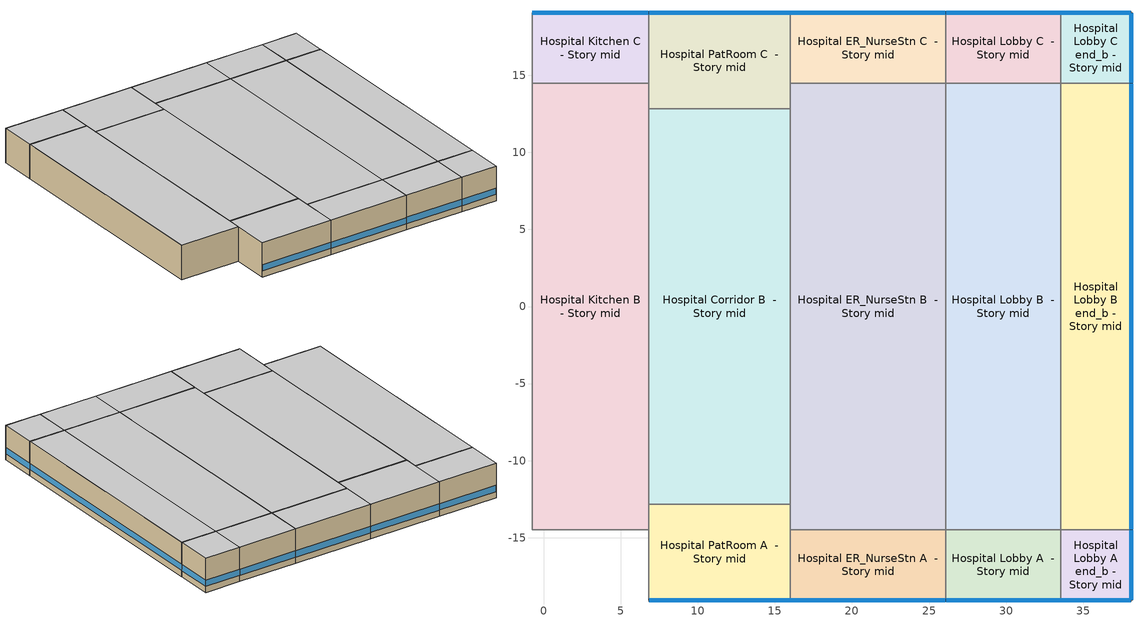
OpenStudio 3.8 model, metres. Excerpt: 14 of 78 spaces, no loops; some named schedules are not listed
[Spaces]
Hospital Kitchen B  - Story mid
 floor adiabatic (Typical Interior Floor): -0.76,-14.48 -0.76,14.48 6.81,14.48 6.81,-14.48 z6.4
 wall to Hospital Dining B  - Story mid: -0.76,14.48 -0.76,-14.48 z6.4:10.67
 wall to Hospital Kitchen C  - Story mid: 6.81,14.48 -0.76,14.48 z6.4:10.67
 wall to Hospital Corridor B  - Story mid: 6.81,-12.83 6.81,12.83 z6.4:10.67
 wall to Hospital Kitchen A  - Story mid: -0.76,-14.48 6.81,-14.48 z6.4:10.67
 wall to Hospital PatRoom A  - Story mid: 6.81,-14.48 6.81,-12.83 z6.4:10.67
 wall to Hospital PatRoom C  - Story mid: 6.81,12.83 6.81,14.48 z6.4:10.67
 ceiling adiabatic (Typical Interior Ceiling): 6.81,-14.48 6.81,14.48 -0.76,14.48 -0.76,-14.48 z10.67
Hospital Kitchen C  - Story mid
 floor adiabatic (Typical Interior Floor): -0.76,14.48 -0.76,19.05 6.81,19.05 6.81,14.48 z6.4
 wall outside: 6.81,19.05 -0.76,19.05 z6.4:10.67
 wall to Hospital Dining C  - Story mid: -0.76,19.05 -0.76,14.48 z6.4:10.67
 wall to Hospital PatRoom C  - Story mid: 6.81,14.48 6.81,19.05 z6.4:10.67
 window: 6.79,19.05 -0.73,19.05 z7.16:7.94
 ceiling adiabatic (Typical Interior Ceiling): 6.81,14.48 6.81,19.05 -0.76,19.05 -0.76,14.48 z10.67
Hospital PatRoom A  - Story mid
 floor adiabatic (Typical Interior Floor): 6.81,-19.05 6.81,-12.83 16.01,-12.83 16.01,-19.05 z6.4
 wall outside: 6.81,-19.05 16.01,-19.05 z6.4:10.67
 wall to Hospital Kitchen A  - Story mid: 6.81,-14.48 6.81,-19.05 z6.4:10.67
 wall to Hospital Corridor B  - Story mid: 16.01,-12.83 6.81,-12.83 z6.4:10.67
 wall to Hospital ER_NurseStn A  - Story mid: 16.01,-19.05 16.01,-14.48 z6.4:10.67
 wall to Hospital ER_NurseStn B  - Story mid: 16.01,-14.48 16.01,-12.83 z6.4:10.67
 window: 6.84,-19.05 15.98,-19.05 z7.16:7.94
 ceiling adiabatic (Typical Interior Ceiling): 16.01,-19.05 16.01,-12.83 6.81,-12.83 6.81,-19.05 z10.67
Hospital Corridor B  - Story mid
 floor adiabatic (Typical Interior Floor): 6.81,-12.83 6.81,12.83 16.01,12.83 16.01,-12.83 z6.4
 wall to Hospital PatRoom C  - Story mid: 16.01,12.83 6.81,12.83 z6.4:10.67
 wall to Hospital ER_NurseStn B  - Story mid: 16.01,-12.83 16.01,12.83 z6.4:10.67
 ceiling adiabatic (Typical Interior Ceiling): 16.01,-12.83 16.01,12.83 6.81,12.83 6.81,-12.83 z10.67
Hospital PatRoom C  - Story mid
 floor adiabatic (Typical Interior Floor): 6.81,12.83 6.81,19.05 16.01,19.05 16.01,12.83 z6.4
 wall outside: 16.01,19.05 6.81,19.05 z6.4:10.67
 wall to Hospital ER_NurseStn B  - Story mid: 16.01,12.83 16.01,14.48 z6.4:10.67
 wall to Hospital ER_NurseStn C  - Story mid: 16.01,14.48 16.01,19.05 z6.4:10.67
 window: 15.98,19.05 6.84,19.05 z7.16:7.94
 ceiling adiabatic (Typical Interior Ceiling): 16.01,12.83 16.01,19.05 6.81,19.05 6.81,12.83 z10.67
Hospital ER_NurseStn A  - Story mid
 floor adiabatic (Typical Interior Floor): 16.01,-19.05 16.01,-14.48 26.08,-14.48 26.08,-19.05 z6.4
 wall outside: 16.01,-19.05 26.08,-19.05 z6.4:10.67
 wall to Hospital ER_NurseStn B  - Story mid: 26.08,-14.48 16.01,-14.48 z6.4:10.67
 wall to Hospital Lobby A  - Story mid: 26.08,-19.05 26.08,-14.48 z6.4:10.67
 window: 16.03,-19.05 26.06,-19.05 z7.16:7.93
 ceiling adiabatic (Typical Interior Ceiling): 26.08,-19.05 26.08,-14.48 16.01,-14.48 16.01,-19.05 z10.67
Hospital ER_NurseStn B  - Story mid
 floor adiabatic (Typical Interior Floor): 16.01,-14.48 16.01,14.48 26.08,14.48 26.08,-14.48 z6.4
 wall to Hospital ER_NurseStn C  - Story mid: 26.08,14.48 16.01,14.48 z6.4:10.67
 wall to Hospital Lobby B  - Story mid: 26.08,-14.48 26.08,14.48 z6.4:10.67
 ceiling adiabatic (Typical Interior Ceiling): 26.08,-14.48 26.08,14.48 16.01,14.48 16.01,-14.48 z10.67
Hospital ER_NurseStn C  - Story mid
 floor adiabatic (Typical Interior Floor): 16.01,14.48 16.01,19.05 26.08,19.05 26.08,14.48 z6.4
 wall outside: 26.08,19.05 16.01,19.05 z6.4:10.67
 wall to Hospital Lobby C  - Story mid: 26.08,14.48 26.08,19.05 z6.4:10.67
 window: 26.06,19.05 16.03,19.05 z7.16:7.93
 ceiling adiabatic (Typical Interior Ceiling): 26.08,14.48 26.08,19.05 16.01,19.05 16.01,14.48 z10.67
Hospital Lobby A  - Story mid
 floor adiabatic (Typical Interior Floor): 26.08,-19.05 26.08,-14.48 33.53,-14.48 33.53,-19.05 z6.4
 wall outside: 26.08,-19.05 33.53,-19.05 z6.4:10.67
 wall to Hospital Lobby B  - Story mid: 33.53,-14.48 26.08,-14.48 z6.4:10.67
 wall to Hospital Lobby A end_b - Story mid: 33.53,-19.05 33.53,-14.48 z6.4:10.67
 window: 26.11,-19.05 33.5,-19.05 z7.16:7.94
 ceiling adiabatic (Typical Interior Ceiling): 33.53,-19.05 33.53,-14.48 26.08,-14.48 26.08,-19.05 z10.67
Hospital Lobby B  - Story mid
 floor adiabatic (Typical Interior Floor): 26.08,-14.48 26.08,14.48 33.53,14.48 33.53,-14.48 z6.4
 wall to Hospital Lobby C  - Story mid: 33.53,14.48 26.08,14.48 z6.4:10.67
 wall to Hospital Lobby B end_b - Story mid: 33.53,-14.48 33.53,14.48 z6.4:10.67
 ceiling adiabatic (Typical Interior Ceiling): 33.53,-14.48 33.53,14.48 26.08,14.48 26.08,-14.48 z10.67
Hospital Lobby C  - Story mid
 floor adiabatic (Typical Interior Floor): 26.08,14.48 26.08,19.05 33.53,19.05 33.53,14.48 z6.4
 wall outside: 33.53,19.05 26.08,19.05 z6.4:10.67
 wall to Hospital Lobby C end_b - Story mid: 33.53,14.48 33.53,19.05 z6.4:10.67
 window: 33.5,19.05 26.11,19.05 z7.16:7.94
 ceiling adiabatic (Typical Interior Ceiling): 33.53,14.48 33.53,19.05 26.08,19.05 26.08,14.48 z10.67
Hospital Lobby A end_b - Story mid
 floor adiabatic (Typical Interior Floor): 33.53,-19.05 33.53,-14.48 38.1,-14.48 38.1,-19.05 z6.4
 wall outside: 33.53,-19.05 38.1,-19.05 38.1,-14.48 z6.4:10.67
 wall to Hospital Lobby B end_b - Story mid: 38.1,-14.48 33.53,-14.48 z6.4:10.67
 window: 38.1,-19.02 38.1,-14.5 / 33.55,-19.05 38.07,-19.05 z7.16:7.94
 ceiling adiabatic (Typical Interior Ceiling): 38.1,-19.05 38.1,-14.48 33.53,-14.48 33.53,-19.05 z10.67
Hospital Lobby B end_b - Story mid
 floor adiabatic (Typical Interior Floor): 33.53,-14.48 33.53,14.48 38.1,14.48 38.1,-14.48 z6.4
 wall outside: 38.1,-14.48 38.1,14.48 z6.4:10.67
 wall to Hospital Lobby C end_b - Story mid: 38.1,14.48 33.53,14.48 z6.4:10.67
 window: 38.1,-14.45 38.1,14.45 z7.16:7.93
 ceiling adiabatic (Typical Interior Ceiling): 38.1,-14.48 38.1,14.48 33.53,14.48 33.53,-14.48 z10.67
Hospital Lobby C end_b - Story mid
 floor adiabatic (Typical Interior Floor): 33.53,14.48 33.53,19.05 38.1,19.05 38.1,14.48 z6.4
 wall outside: 38.1,14.48 38.1,19.05 33.53,19.05 z6.4:10.67
 window: 38.1,14.5 38.1,19.02 / 38.07,19.05 33.55,19.05 z7.16:7.94
 ceiling adiabatic (Typical Interior Ceiling): 38.1,14.48 38.1,19.05 33.53,19.05 33.53,14.48 z10.67
[Building]
ComStock DOE Ref Pre-1980|Hospital: North Axis {deg}=45; Default Construction Set=ComStock DOE Ref Pre-1980 - Hospital - ASHRAE 169-2013-5A; Default Schedule Set=Building Default Schedule Set; Standards Building Type=Hospital
[Site]
Hartford Bradley In_CT_USA: Latitude {deg}=41.94; Longitude {deg}=-72.68; Time Zone {hr}=-5; Elevation {m}=55; Terrain=City
[Site:WaterMainsTemperature]
Calculation Method=Correlation; Annual Average Outdoor Air Temperature {C}=10.825; Maximum Difference In Monthly Average Outdoor Air Temperatures {deltaC}=27.71
[SizingPeriod:DesignDay] Barometric Pressure {Pa}=100666; Rain Indicator=No; Snow Indicator=No; Day of Month=21; Daylight Saving Time Indicator=No; Humidity Condition Type=Wetbulb; Dry-Bulb Temperature Range Modifier Type=DefaultMultipliers
Name | Maximum Dry-Bulb Temperature {C} | Daily Dry-Bulb Temperature Range {deltaC} | Wind Speed {m/s} | Wind Direction {deg} | Month | Day Type | Wetbulb or DewPoint at Maximum Dry-Bulb {C} | Solar Model Indicator | ASHRAE Clear Sky Optical Depth for Beam Irradiance | ASHRAE Clear Sky Optical Depth for Diffuse Irradiance | Sky Clearness
Hartford Bradley In Ann Clg .4% Condns DB=>MWB 1 | 33 | 11.2 | 4.6 | 220 | 7 | SummerDesignDay | 23 | ASHRAETau | 0.431 | 2.175
Hartford Bradley In Ann Clg .4% Condns WB=>MDB 1 | 30.4 | 11.2 | 4.6 | 220 | 7 | SummerDesignDay | 24.6 | ASHRAETau | 0.431 | 2.175
Hartford Bradley In Ann Htg 99.6% Condns DB 1 | -15.5 | 0 | 3.4 | 0 | 1 | WinterDesignDay | -15.5 | ASHRAEClearSky |  |  | 0
Hartford Bradley In August .4% Condns DB=>MCWB 1 | 34.7 | 11.1 | 4.6 | 220 | 8 | SummerDesignDay | 24 | ASHRAETau | 0.418 | 2.247
[ClimateZones]
Climate Zone Institution Name 1=ASHRAE; Climate Zone Document Name 1=ANSI/ASHRAE Standard 169; Climate Zone Document Year 1=2006; Climate Zone Value 1=ASHRAE 169-2013-5A
[Site:GroundTemperature:FCfactorMethod]
January Ground Temperature {C}=11.27; February Ground Temperature {C}=3.77; March Ground Temperature {C}=0.72; April Ground Temperature {C}=-3.3; May Ground Temperature {C}=2.06; June Ground Temperature {C}=2.88; July Ground Temperature {C}=6.67; August Ground Temperature {C}=17.96; September Ground Temperature {C}=20.22; October Ground Temperature {C}=24.41; November Ground Temperature {C}=24.03; December Ground Temperature {C}=19.21
[DefaultConstructionSet]
ComStock DOE Ref Pre-1980 - Hospital - ASHRAE 169-2013-5A: Default Exterior Surface Constructions=Default Surface Constructions 1; Default Interior Surface Constructions=Default Surface Constructions 2; Default Ground Contact Surface Constructions=Default Surface Constructions 3; Default Exterior SubSurface Constructions=Default Sub Surface Constructions 1; Default Interior SubSurface Constructions=Default Sub Surface Constructions 2; Interior Partition Construction=Typical Interior Partition
[DefaultSurfaceConstructions]
Name | Floor Construction | Wall Construction | Roof Ceiling Construction
Default Surface Constructions 1 | Typical Insulated Exterior Mass Floor | Typical Insulated Steel Framed Exterior Wall R-6.41 | Typical IEAD Roof R-13.89
Default Surface Constructions 2 | Typical Interior Floor | Typical Interior Wall | Typical Interior Ceiling
Default Surface Constructions 3 | Typical Insulated Carpeted 6in Slab Floor | Typical Insulated Basement Mass Wall
[Construction]
Typical Insulated Exterior Mass Floor: 4 in. Normalweight Concrete Floor, Typical Carpet Pad
Typical IEAD Roof R-13.89: Roof Membrane, Typical Insulation R-12.77, Metal Roof Surface
Typical Interior Floor: 100mm Normalweight concrete floor, CP02 CARPET PAD
Typical Interior Wall: G01 13mm gypsum board, G01 13mm gypsum board
Typical Interior Ceiling: CP02 CARPET PAD, 100mm Normalweight concrete floor
Typical Insulated Carpeted 6in Slab Floor: 6 in. Normalweight Concrete Floor, Typical Carpet Pad
Typical Insulated Basement Mass Wall: 8 in. Concrete Block Basement Wall
Simple Glazing U 0.62 SHGC 0.41: Simple Glazing U 0.62 SHGC 0.41
Typical Insulated Metal Door: F08 Metal surface, Typical Insulation R-4.23
U 0.88 SHGC 0.16 Sgl Ref-A-L Clr 6mm: REF A CLEAR LO 6MM
Typical Overhead Door: Typical Insulation R-4.23
Typical Interior Window: Clear 3mm
Typical Interior Door; Typical Interior Partition: G05 25mm wood
Typical Insulated Steel Framed Exterior Wall R-6.41: 25mm Stucco, 5/8 in. Gypsum Board, Typical Insulation R-4.23, 5/8 in. Gypsum Board
InteriorFurnishings: Std Wood 6inch
[Material] Thermal Absorptance=0.9
Name | Roughness | Thickness {m} | Conductivity {W/m-K} | Density {kg/m3} | Specific Heat {J/kg-K} | Solar Absorptance | Visible Absorptance
4 in. Normalweight Concrete Floor | MediumRough | 0.1016 | 2.31 | 2322 | 832 | 0.7 | 0.7
Roof Membrane | VeryRough | 0.0095 | 0.16 | 1121.29 | 1460 | 0.7 | 0.7
Metal Roof Surface; F08 Metal surface | Smooth | 0.0008 | 45.28 | 7824 | 500 | 0.7 | 0.7
100mm Normalweight concrete floor | MediumRough | 0.1016 | 2.31045 | 2322 | 832.557 | 0.7 | 0.7
G01 13mm gypsum board | Smooth | 0.0127 | 0.160031 | 800.001 | 1090.73 | 0.7 | 0.5
6 in. Normalweight Concrete Floor | MediumRough | 0.1524 | 2.31 | 2322 | 832 | 0.7 | 0.7
8 in. Concrete Block Basement Wall | MediumRough | 0.2032 | 1.326 | 1842 | 912 | 0.7 | 0.7
G05 25mm wood | MediumSmooth | 0.0254 | 0.15 | 608 | 1630 | 0.5 | 0.5
25mm Stucco | Smooth | 0.0254 | 0.72 | 1856 | 840 | 0.7 | 0.7
5/8 in. Gypsum Board | MediumSmooth | 0.0159 | 0.16 | 800 | 1090 | 0.7 | 0.7
Std Wood 6inch | MediumSmooth | 0.15 | 0.12 | 540 | 1210 | 0.7 | 0.7
[Material:NoMass] Roughness=Smooth; Thermal Absorptance=0.9; Solar Absorptance=0.7
Name | Thermal Resistance {m2-K/W} | Visible Absorptance
Typical Carpet Pad; CP02 CARPET PAD | 0.21648 | 0.8
Typical Insulation R-12.77 | 2.24922 | 0.7
Typical Insulation R-4.23 | 0.74519 | 0.7
[DefaultSubSurfaceConstructions]
Name | Fixed Window Construction | Operable Window Construction | Door Construction | Glass Door Construction | Overhead Door Construction | Tubular Daylight Dome Construction | Tubular Daylight Diffuser Construction
Default Sub Surface Constructions 1 | Simple Glazing U 0.62 SHGC 0.41 | Simple Glazing U 0.62 SHGC 0.41 | Typical Insulated Metal Door | U 0.88 SHGC 0.16 Sgl Ref-A-L Clr 6mm | Typical Overhead Door | Typical Interior Window | Typical Interior Window
Default Sub Surface Constructions 2 | Typical Interior Window | Typical Interior Window | Typical Interior Door
[WindowMaterial:SimpleGlazingSystem]
Simple Glazing U 0.62 SHGC 0.41: U-Factor {W/m2-K}=3.52052; Solar Heat Gain Coefficient=0.41; Visible Transmittance=0.81
[WindowMaterial:Glazing] Optical Data Type=SpectralAverage; Infrared Transmittance at Normal Incidence=0; Front Side Infrared Hemispherical Emissivity=0.84; Conductivity {W/m-K}=0.9; Dirt Correction Factor for Solar and Visible Transmittance=1; Solar Diffusing=No
Name | Thickness {m} | Solar Transmittance at Normal Incidence | Front Side Solar Reflectance at Normal Incidence | Back Side Solar Reflectance at Normal Incidence | Visible Transmittance at Normal Incidence | Front Side Visible Reflectance at Normal Incidence | Back Side Visible Reflectance at Normal Incidence | Back Side Infrared Hemispherical Emissivity
REF A CLEAR LO 6MM | 0.006 | 0.066 | 0.341 | 0.493 | 0.08 | 0.41 | 0.37 | 0.4
Clear 3mm | 0.003 | 0.837 | 0.075 | 0.075 | 0.898 | 0.081 | 0.081 | 0.84
[SpaceType] Standards Building Type=Hospital
Name | Default Schedule Set | Design Specification Outdoor Air Object | Standards Space Type
Hospital Kitchen - ComStock DOE Ref Pre-1980 | Hospital Kitchen Schedule Set | Hospital Kitchen Ventilation | Kitchen
Hospital ER_NurseStn - ComStock DOE Ref Pre-1980 | Hospital ER_NurseStn Schedule Set | Hospital ER_NurseStn Ventilation | ER_NurseStn
Hospital Lobby - ComStock DOE Ref Pre-1980 | Hospital Lobby Schedule Set | Hospital Lobby Ventilation | Lobby
Hospital PatRoom - ComStock DOE Ref Pre-1980 | Hospital PatRoom Schedule Set | Hospital PatRoom Ventilation | PatRoom
Hospital Corridor - ComStock DOE Ref Pre-1980 | Hospital Corridor Schedule Set | Hospital Corridor Ventilation | Corridor
[BuildingStory]
Story mid: Nominal Z Coordinate {m}=6.4008; Nominal Floor to Floor Height {m}=4.2672
[Space] Building Story=Story mid
Name | Space Type | Thermal Zone
Hospital Kitchen B  - Story mid | Hospital Kitchen - ComStock DOE Ref Pre-1980 | Zone Hospital Kitchen B  - Story mid
Hospital Kitchen C  - Story mid | Hospital Kitchen - ComStock DOE Ref Pre-1980 | Zone Hospital Kitchen C  - Story mid
Hospital PatRoom A  - Story mid | Hospital PatRoom - ComStock DOE Ref Pre-1980 | Zone Hospital PatRoom A  - Story mid
Hospital Corridor B  - Story mid | Hospital Corridor - ComStock DOE Ref Pre-1980 | Zone Hospital Corridor B  - Story mid
Hospital PatRoom C  - Story mid | Hospital PatRoom - ComStock DOE Ref Pre-1980 | Zone Hospital PatRoom C  - Story mid
Hospital ER_NurseStn A  - Story mid | Hospital ER_NurseStn - ComStock DOE Ref Pre-1980 | Zone Hospital ER_NurseStn A  - Story mid
Hospital ER_NurseStn B  - Story mid | Hospital ER_NurseStn - ComStock DOE Ref Pre-1980 | Zone Hospital ER_NurseStn B  - Story mid
Hospital ER_NurseStn C  - Story mid | Hospital ER_NurseStn - ComStock DOE Ref Pre-1980 | Zone Hospital ER_NurseStn C  - Story mid
Hospital Lobby A  - Story mid | Hospital Lobby - ComStock DOE Ref Pre-1980 | Zone Hospital Lobby A  - Story mid
Hospital Lobby B  - Story mid | Hospital Lobby - ComStock DOE Ref Pre-1980 | Zone Hospital Lobby B  - Story mid
Hospital Lobby C  - Story mid | Hospital Lobby - ComStock DOE Ref Pre-1980 | Zone Hospital Lobby C  - Story mid
Hospital Lobby A end_b - Story mid | Hospital Lobby - ComStock DOE Ref Pre-1980 | Zone Hospital Lobby A end_b - Story mid
Hospital Lobby B end_b - Story mid | Hospital Lobby - ComStock DOE Ref Pre-1980 | Zone Hospital Lobby B end_b - Story mid
Hospital Lobby C end_b - Story mid | Hospital Lobby - ComStock DOE Ref Pre-1980 | Zone Hospital Lobby C end_b - Story mid
[ThermalZone] Multiplier=2; Use Ideal Air Loads=No
Name | Thermostat
Zone Hospital Kitchen B  - Story mid | Hospital Kitchen - ComStock DOE Ref Pre-1980 Thermostat 1
Zone Hospital Kitchen C  - Story mid | Hospital Kitchen - ComStock DOE Ref Pre-1980 Thermostat 2
Zone Hospital PatRoom A  - Story mid | Hospital PatRoom - ComStock DOE Ref Pre-1980 Thermostat
Zone Hospital Corridor B  - Story mid | Hospital Corridor - ComStock DOE Ref Pre-1980 Thermostat
Zone Hospital PatRoom C  - Story mid | Hospital PatRoom - ComStock DOE Ref Pre-1980 Thermostat 4
Zone Hospital ER_NurseStn A  - Story mid | Hospital ER_NurseStn - ComStock DOE Ref Pre-1980 Thermostat
Zone Hospital ER_NurseStn B  - Story mid | Hospital ER_NurseStn - ComStock DOE Ref Pre-1980 Thermostat 1
Zone Hospital ER_NurseStn C  - Story mid | Hospital ER_NurseStn - ComStock DOE Ref Pre-1980 Thermostat 2
Zone Hospital Lobby A  - Story mid | Hospital Lobby - ComStock DOE Ref Pre-1980 Thermostat
Zone Hospital Lobby B  - Story mid | Hospital Lobby - ComStock DOE Ref Pre-1980 Thermostat 2
Zone Hospital Lobby C  - Story mid | Hospital Lobby - ComStock DOE Ref Pre-1980 Thermostat 4
Zone Hospital Lobby A end_b - Story mid | Hospital Lobby - ComStock DOE Ref Pre-1980 Thermostat 1
Zone Hospital Lobby B end_b - Story mid | Hospital Lobby - ComStock DOE Ref Pre-1980 Thermostat 3
Zone Hospital Lobby C end_b - Story mid | Hospital Lobby - ComStock DOE Ref Pre-1980 Thermostat 5
[People:Definition] Number of People Calculation Method=People/Area; Fraction Radiant=0.3
Name | People per Space Floor Area {person/m2}
Hospital Corridor People Definition | 0.0107639
Hospital ER_NurseStn People Definition | 0.0672744
Hospital Kitchen People Definition; Hospital PatRoom People Definition | 0.0538196
Hospital Lobby People Definition | 0.0768543
[People] Work Efficiency Schedule=Work Efficiency Schedule; Clothing Insulation Schedule=Clothing Schedule; Air Velocity Schedule=Air Velocity Schedule; Multiplier=1
Name | People Definition | Space or SpaceType
Hospital Corridor People | Hospital Corridor People Definition | Hospital Corridor - ComStock DOE Ref Pre-1980
Hospital ER_NurseStn People | Hospital ER_NurseStn People Definition | Hospital ER_NurseStn - ComStock DOE Ref Pre-1980
Hospital Kitchen People | Hospital Kitchen People Definition | Hospital Kitchen - ComStock DOE Ref Pre-1980
Hospital Lobby People | Hospital Lobby People Definition | Hospital Lobby - ComStock DOE Ref Pre-1980
Hospital PatRoom People | Hospital PatRoom People Definition | Hospital PatRoom - ComStock DOE Ref Pre-1980
[Lights:Definition] Design Level Calculation Method=Watts/Area; Fraction Visible=0.2; Return Air Fraction=0
Name | Watts per Space Floor Area {W/m2} | Fraction Radiant
Hospital PatRoom - ComStock DOE Ref Pre-1980 General Lights Definition | 2.36313 | 0.31
Hospital PatRoom - ComStock DOE Ref Pre-1980 Task Lights Definition | 15.7452 | 0.125
Hospital Lobby - ComStock DOE Ref Pre-1980 General Lights Definition | 1.92838 | 0.31
Hospital Lobby - ComStock DOE Ref Pre-1980 Task Lights Definition | 1.01438 | 0.125
Hospital Lobby - ComStock DOE Ref Pre-1980 Wall Wash Lights Definition | 1.81461 | 0.125
Hospital ER_NurseStn - ComStock DOE Ref Pre-1980 General Lights Definition | 5.11838 | 0.31
Hospital ER_NurseStn - ComStock DOE Ref Pre-1980 Task Lights Definition | 6.99919 | 0.125
Hospital Corridor - ComStock DOE Ref Pre-1980 General Lights Definition | 4.78496 | 0.31
Hospital Corridor - ComStock DOE Ref Pre-1980 Wall Wash Lights Definition | 2.85308 | 0.125
Hospital Kitchen - ComStock DOE Ref Pre-1980 General Lights Definition | 7.18292 | 0.31
Hospital Kitchen - ComStock DOE Ref Pre-1980 Task Lights Definition | 8.69031 | 0.125
[DesignSpecification:OutdoorAir] Outdoor Air Method=Sum
Name | Outdoor Air Flow per Floor Area {m3/s-m2} | Outdoor Air Flow per Person {m3/s-person}
Hospital Corridor Ventilation | 0.000254
Hospital ER_NurseStn Ventilation; Hospital Lobby Ventilation |  | 0.00943895
Hospital Kitchen Ventilation | 0.00188468
Hospital PatRoom Ventilation | 0.0023876
[DefaultScheduleSet]
Name | Number of People Schedule | People Activity Level Schedule | Lighting Schedule | Electric Equipment Schedule | Infiltration Schedule | Gas Equipment Schedule | Hours of Operation Schedule
Hospital Corridor Schedule Set; Hospital ER_NurseStn Schedule Set | Hospital Critical Occ | Hospital Activity | Hospital Admin Light | Hospital Admin Equipment | Hospital Infil Quarter On
Hospital Kitchen Schedule Set | Hospital Bldg Occ | Hospital Activity | Hospital Admin Light | Hospital Kitchen_Elec_Equip_SCH | Hospital Infil Quarter On | Hospital Kitchen Gas
Hospital Lobby Schedule Set | Hospital Bldg Occ | Hospital Activity | Hospital Admin Light | Hospital Admin Equipment | Hospital Infil Quarter On
Hospital PatRoom Schedule Set | Hospital Critical Occ | Hospital Activity | Hospital Critical Light | Hospital Critical Equip | Hospital Infil Quarter On
Building Default Schedule Set |  |  |  |  |  |  | Building Hours of Operation NonResidential
[ElectricEquipment:Definition]
Name | Design Level Calculation Method | Watts per Space Floor Area {W/m2} | Fraction Latent | Fraction Radiant | Fraction Lost | Design Level {W}
Hospital ER_NurseStn Elec Equip Definition | Watts/Area | 14.6389 | 0 | 0.5 | 0
misc_electric_kitchen_equipment_definition | Watts/Area | 8.07293 | 0 | 0.5 | 0
Hospital Lobby Elec Equip Definition | Watts/Area | 1.07639 | 0 | 0.5 | 0
Hospital PatRoom Elec Equip Definition | Watts/Area | 21.5278 | 0 | 0.5 | 0
electric_oven_equipment_definition_bldg_quantity=10.0 | EquipmentLevel |  | 0.1 | 0.22 | 0.58 | 121040
[ElectricEquipment]
Name | Electric Equipment Definition | Space or SpaceType | Schedule | Multiplier
Hospital ER_NurseStn Elec Equip | Hospital ER_NurseStn Elec Equip Definition | Hospital ER_NurseStn - ComStock DOE Ref Pre-1980
misc_electric_kitchen_equipment | misc_electric_kitchen_equipment_definition | Hospital Kitchen - ComStock DOE Ref Pre-1980
Hospital Lobby Elec Equip | Hospital Lobby Elec Equip Definition | Hospital Lobby - ComStock DOE Ref Pre-1980
Hospital PatRoom Elec Equip | Hospital PatRoom Elec Equip Definition | Hospital PatRoom - ComStock DOE Ref Pre-1980
electric_oven_equipment_bldg_quantity=10.0 | electric_oven_equipment_definition_bldg_quantity=10.0 | Hospital Kitchen - ComStock DOE Ref Pre-1980 | Hospital Kitchen Gas | 0.333333
[Exterior:Lights:Definition]
Name | Design Level {W}
Parking Areas and Drives Def (W/ft^2) | 0.0414577
Building Facades Def (W/ft^2) | 0.2
Main Entries Def (W/ft) | 30
Other Doors Def (W/ft) | 20
Emergency Canopies Def (W/ft^2) | 0.5
[Exterior:Lights] Schedule=Always On Discrete; Control Option=AstronomicalClock
Name | Exterior Lights Definition | Multiplier
Parking Areas and Drives | Parking Areas and Drives Def (W/ft^2) | 75391.6
Building Facades | Building Facades Def (W/ft^2) | 10500
Main Entries | Main Entries Def (W/ft) | 50
Other Doors | Other Doors Def (W/ft) | 47.5
Emergency Canopies | Emergency Canopies Def (W/ft^2) | 720
[ZoneMixing] Schedule=Hospital Kitchen Exhaust; Design Flow Rate Calculation Method=Flow/Zone
Name | Zone or Space | Design Flow Rate {m3/s} | Source Zone or Space
Zone Mixing 2 | Zone Hospital Kitchen B  - Story mid | 0.347556 | Zone Hospital Dining B  - Story mid
Zone Mixing 3 | Zone Hospital Kitchen C  - Story mid | 0.0548772 | Zone Hospital Dining C  - Story mid
[ThermostatSetpoint:DualSetpoint]
Name | Heating Setpoint Temperature Schedule | Cooling Setpoint Temperature Schedule
Hospital Corridor - ComStock DOE Ref Pre-1980 Thermostat; Hospital Kitchen - ComStock DOE Ref Pre-1980 Thermostat 1; Hospital Kitchen - ComStock DOE Ref Pre-1980 Thermostat 2; Hospital Lobby - ComStock DOE Ref Pre-1980 Thermostat; Hospital Lobby - ComStock DOE Ref Pre-1980 Thermostat 1; Hospital Lobby - ComStock DOE Ref Pre-1980 Thermostat 2; Hospital Lobby - ComStock DOE Ref Pre-1980 Thermostat 3; Hospital Lobby - ComStock DOE Ref Pre-1980 Thermostat 4; Hospital Lobby - ComStock DOE Ref Pre-1980 Thermostat 5 | Hospital Bldg HtgSetp | Hospital Bldg ClgSetp
Hospital ER_NurseStn - ComStock DOE Ref Pre-1980 Thermostat; Hospital ER_NurseStn - ComStock DOE Ref Pre-1980 Thermostat 1; Hospital ER_NurseStn - ComStock DOE Ref Pre-1980 Thermostat 2 | Hospital Critical HtgSetp | Hospital Critical HtgSetp
Hospital PatRoom - ComStock DOE Ref Pre-1980 Thermostat; Hospital PatRoom - ComStock DOE Ref Pre-1980 Thermostat 4 | Hospital Critical HtgSetp | Hospital Critical ClgSetp
[InternalMass:Definition]
Internal Mass Definition 1: Construction=InteriorFurnishings; Design Level Calculation Method=SurfaceArea/Area; Surface Area per Space Floor Area=2
[InternalMass] Internal Mass Definition=Internal Mass Definition 1; Multiplier=1
Name | Space or SpaceType
Hospital Lobby B end_b - Story mid Mass | Hospital Lobby B end_b - Story mid
Hospital Lobby A end_b - Story mid Mass | Hospital Lobby A end_b - Story mid
Hospital Lobby C  - Story mid Mass | Hospital Lobby C  - Story mid
Hospital Lobby B  - Story mid Mass | Hospital Lobby B  - Story mid
Hospital Lobby A  - Story mid Mass | Hospital Lobby A  - Story mid
Hospital Lobby C end_b - Story mid Mass | Hospital Lobby C end_b - Story mid
Hospital ER_NurseStn C  - Story mid Mass | Hospital ER_NurseStn C  - Story mid
Hospital ER_NurseStn B  - Story mid Mass | Hospital ER_NurseStn B  - Story mid
Hospital ER_NurseStn A  - Story mid Mass | Hospital ER_NurseStn A  - Story mid
Hospital Corridor B  - Story mid Mass | Hospital Corridor B  - Story mid
Hospital PatRoom C  - Story mid Mass | Hospital PatRoom C  - Story mid
Hospital Kitchen B  - Story mid Mass | Hospital Kitchen B  - Story mid
Hospital Kitchen C  - Story mid Mass | Hospital Kitchen C  - Story mid
Hospital PatRoom A  - Story mid Mass | Hospital PatRoom A  - Story mid
[Lights] Fraction Replaceable=1
Name | Lights Definition | Space or SpaceType
Hospital PatRoom - ComStock DOE Ref Pre-1980 General Lighting | Hospital PatRoom - ComStock DOE Ref Pre-1980 General Lights Definition | Hospital PatRoom - ComStock DOE Ref Pre-1980
Hospital PatRoom - ComStock DOE Ref Pre-1980 Task Lighting | Hospital PatRoom - ComStock DOE Ref Pre-1980 Task Lights Definition | Hospital PatRoom - ComStock DOE Ref Pre-1980
Hospital Lobby - ComStock DOE Ref Pre-1980 General Lighting | Hospital Lobby - ComStock DOE Ref Pre-1980 General Lights Definition | Hospital Lobby - ComStock DOE Ref Pre-1980
Hospital Lobby - ComStock DOE Ref Pre-1980 Task Lighting | Hospital Lobby - ComStock DOE Ref Pre-1980 Task Lights Definition | Hospital Lobby - ComStock DOE Ref Pre-1980
Hospital Lobby - ComStock DOE Ref Pre-1980 Wall Wash Lighting | Hospital Lobby - ComStock DOE Ref Pre-1980 Wall Wash Lights Definition | Hospital Lobby - ComStock DOE Ref Pre-1980
Hospital ER_NurseStn - ComStock DOE Ref Pre-1980 General Lighting | Hospital ER_NurseStn - ComStock DOE Ref Pre-1980 General Lights Definition | Hospital ER_NurseStn - ComStock DOE Ref Pre-1980
Hospital ER_NurseStn - ComStock DOE Ref Pre-1980 Task Lighting | Hospital ER_NurseStn - ComStock DOE Ref Pre-1980 Task Lights Definition | Hospital ER_NurseStn - ComStock DOE Ref Pre-1980
Hospital Corridor - ComStock DOE Ref Pre-1980 General Lighting | Hospital Corridor - ComStock DOE Ref Pre-1980 General Lights Definition | Hospital Corridor - ComStock DOE Ref Pre-1980
Hospital Corridor - ComStock DOE Ref Pre-1980 Wall Wash Lighting | Hospital Corridor - ComStock DOE Ref Pre-1980 Wall Wash Lights Definition | Hospital Corridor - ComStock DOE Ref Pre-1980
Hospital Kitchen - ComStock DOE Ref Pre-1980 General Lighting | Hospital Kitchen - ComStock DOE Ref Pre-1980 General Lights Definition | Hospital Kitchen - ComStock DOE Ref Pre-1980
Hospital Kitchen - ComStock DOE Ref Pre-1980 Task Lighting | Hospital Kitchen - ComStock DOE Ref Pre-1980 Task Lights Definition | Hospital Kitchen - ComStock DOE Ref Pre-1980
[SpaceInfiltration:DesignFlowRate] Design Flow Rate Calculation Method=Flow/ExteriorArea; Flow per Exterior Surface Area {m3/s-m2}=0.00103321; Constant Term Coefficient=0.0477; Temperature Term Coefficient=0.0028; Velocity Term Coefficient=0; Velocity Squared Term Coefficient=0.0107
Name | Space or SpaceType | Schedule
Hospital Lobby B end_b - Story mid HVAC On Infiltration | Hospital Lobby B end_b - Story mid | Infiltration HVAC On Schedule
Hospital Lobby B end_b - Story mid HVAC Off Infiltration | Hospital Lobby B end_b - Story mid | Infiltration HVAC Off Schedule
Hospital Lobby A end_b - Story mid HVAC On Infiltration | Hospital Lobby A end_b - Story mid | Infiltration HVAC On Schedule
Hospital Lobby A end_b - Story mid HVAC Off Infiltration | Hospital Lobby A end_b - Story mid | Infiltration HVAC Off Schedule
Hospital Lobby C  - Story mid HVAC On Infiltration | Hospital Lobby C  - Story mid | Infiltration HVAC On Schedule
Hospital Lobby C  - Story mid HVAC Off Infiltration | Hospital Lobby C  - Story mid | Infiltration HVAC Off Schedule
Hospital Lobby A  - Story mid HVAC On Infiltration | Hospital Lobby A  - Story mid | Infiltration HVAC On Schedule
Hospital Lobby A  - Story mid HVAC Off Infiltration | Hospital Lobby A  - Story mid | Infiltration HVAC Off Schedule
Hospital Lobby C end_b - Story mid HVAC On Infiltration | Hospital Lobby C end_b - Story mid | Infiltration HVAC On Schedule
Hospital Lobby C end_b - Story mid HVAC Off Infiltration | Hospital Lobby C end_b - Story mid | Infiltration HVAC Off Schedule
Hospital ER_NurseStn C  - Story mid HVAC On Infiltration | Hospital ER_NurseStn C  - Story mid | Infiltration HVAC On Schedule
Hospital ER_NurseStn C  - Story mid HVAC Off Infiltration | Hospital ER_NurseStn C  - Story mid | Infiltration HVAC Off Schedule
Hospital ER_NurseStn A  - Story mid HVAC On Infiltration | Hospital ER_NurseStn A  - Story mid | Infiltration HVAC On Schedule
Hospital ER_NurseStn A  - Story mid HVAC Off Infiltration | Hospital ER_NurseStn A  - Story mid | Infiltration HVAC Off Schedule
Hospital PatRoom C  - Story mid HVAC On Infiltration | Hospital PatRoom C  - Story mid | Infiltration HVAC On Schedule
Hospital PatRoom C  - Story mid HVAC Off Infiltration | Hospital PatRoom C  - Story mid | Infiltration HVAC Off Schedule
Hospital Kitchen C  - Story mid HVAC On Infiltration | Hospital Kitchen C  - Story mid | Infiltration HVAC On Schedule
Hospital Kitchen C  - Story mid HVAC Off Infiltration | Hospital Kitchen C  - Story mid | Infiltration HVAC Off Schedule
Hospital PatRoom A  - Story mid HVAC On Infiltration | Hospital PatRoom A  - Story mid | Infiltration HVAC On Schedule
Hospital PatRoom A  - Story mid HVAC Off Infiltration | Hospital PatRoom A  - Story mid | Infiltration HVAC Off Schedule
[GasEquipment:Definition] Design Level Calculation Method=EquipmentLevel; Fraction Latent=0.1
Name | Design Level {W} | Fraction Radiant | Fraction Lost
gas_broiler_equipment_definition_bldg_quantity=1.0 | 28136 | 0.12 | 0.68
gas_griddle_equipment_definition_bldg_quantity=1.0 | 26377 | 0.18 | 0.62
gas_fryer_equipment_definition_bldg_quantity=2.0 | 46894 | 0.2 | 0.57
gas_range_equipment_definition_bldg_quantity=1.0 | 42497 | 0.11 | 0.69
gas_steamer_equipment_definition_bldg_quantity=10.0 | 586170 | 0.1 | 0.7
[GasEquipment] Space or SpaceType=Hospital Kitchen - ComStock DOE Ref Pre-1980; Schedule=Hospital Kitchen Gas; Multiplier=0.333333
Name | Gas Equipment Definition
gas_broiler_equipment_bldg_quantity=1.0 | gas_broiler_equipment_definition_bldg_quantity=1.0
gas_griddle_equipment_bldg_quantity=1.0 | gas_griddle_equipment_definition_bldg_quantity=1.0
gas_fryer_equipment_bldg_quantity=2.0 | gas_fryer_equipment_definition_bldg_quantity=2.0
gas_range_equipment_bldg_quantity=1.0 | gas_range_equipment_definition_bldg_quantity=1.0
gas_steamer_equipment_bldg_quantity=10.0 | gas_steamer_equipment_definition_bldg_quantity=10.0
[Schedule:Ruleset]
Name | Default Day Schedule | Summer Design Day Schedule | Winter Design Day Schedule
Clothing Schedule | Clothing Schedule Default Winter Clothes
Air Velocity Schedule | Air Velocity Schedule Default
Work Efficiency Schedule | Work Efficiency Schedule Default
Hospital Critical Occ | Hospital Critical Occ Default | Hospital Critical Occ Summer Design Day | Hospital Critical Occ Winter Design Day
Hospital Activity | Hospital Activity Default | Hospital Activity Summer Design Day | Hospital Activity Winter Design Day
Hospital Admin Light | Hospital Admin Light Default | Hospital Admin Light Summer Design Day | Hospital Admin Light Winter Design Day
Hospital Admin Equipment | Hospital Admin Equipment Default | Hospital Admin Equipment Summer Design Day | Hospital Admin Equipment Winter Design Day
Hospital Infil Quarter On | Hospital Infil Quarter On Default | Hospital Infil Quarter On Summer Design Day | Hospital Infil Quarter On Winter Design Day
Hospital Critical Light | Hospital Critical Light Default | Hospital Critical Light Summer Design Day | Hospital Critical Light Winter Design Day
Hospital Critical Equip | Hospital Critical Equip Default | Hospital Critical Equip Summer Design Day | Hospital Critical Equip Winter Design Day
Hospital Bldg Occ | Hospital Bldg Occ Default | Hospital Bldg Occ Summer Design Day | Hospital Bldg Occ Winter Design Day
Hospital Kitchen_Elec_Equip_SCH | Hospital Kitchen_Elec_Equip_SCH Default | Hospital Kitchen_Elec_Equip_SCH Summer Design Day | Hospital Kitchen_Elec_Equip_SCH Winter Design Day
Hospital Kitchen Gas | Hospital Kitchen Gas Default | Hospital Kitchen Gas Summer Design Day | Hospital Kitchen Gas Winter Design Day
Hospital Kitchen Exhaust | Hospital Kitchen Exhaust Default | Hospital Kitchen Exhaust Summer Design Day | Hospital Kitchen Exhaust Winter Design Day
Hospital Bldg HtgSetp | Hospital Bldg HtgSetp Default | Hospital Bldg HtgSetp Summer Design Day | Hospital Bldg HtgSetp Winter Design Day
Hospital Bldg ClgSetp | Hospital Bldg ClgSetp Default | Hospital Bldg ClgSetp Summer Design Day | Hospital Bldg ClgSetp Winter Design Day
Hospital Critical HtgSetp | Hospital Critical HtgSetp Default | Hospital Critical HtgSetp Summer Design Day | Hospital Critical HtgSetp Winter Design Day
Hospital Critical ClgSetp | Hospital Critical ClgSetp Default | Hospital Critical ClgSetp Summer Design Day | Hospital Critical ClgSetp Winter Design Day
Building Hours of Operation NonResidential | Building Hours of Operation NonResidential Default | Building Hours of Operation NonResidential Summer Design Day | Building Hours of Operation NonResidential Winter Design Day
Infiltration HVAC On Schedule | 27 Zone DOAS Occ Sch Default 1 | 27 Zone DOAS Occ Sch Summer Design Day 1 | 27 Zone DOAS Occ Sch Winter Design Day 1
Infiltration HVAC Off Schedule | Infiltration HVAC Off Schedule Default Day Schedule | Infiltration HVAC Off Schedule Summer Design Day Schedule 1 | Infiltration HVAC Off Schedule Winter Design Day Schedule 1
[Schedule:Day]
Clothing Schedule Default Winter Clothes; Building Hours of Operation NonResidential Winter Design Day; Building Hours of Operation NonResidential Summer Design Day; 27 Zone DOAS Occ Sch Summer Design Day 1; 27 Zone DOAS Occ Sch Winter Design Day 1: 24, 0, 1
Air Velocity Schedule Default: 24, 0, 0.2
Work Efficiency Schedule Default; Infiltration HVAC Off Schedule Summer Design Day Schedule 1; Infiltration HVAC Off Schedule Winter Design Day Schedule 1: 24, 0, 0
Hospital Critical Occ Default: No, 8, 30, 0.4, 8, 45, 0.43125, 9, 0, 0.4625, 9, 15, 0.49375, 9, 30, 0.525, 9, 45, 0.55625, 10, 0, 0.5875, 10, 15, 0.61875, 10, 30, 0.65, 10, 45, 0.68125, 11, 0, 0.7125, 11, 15, 0.74375, 11, 30, 0.775, 11, 45, 0.80625, 12, 0, 0.8375, 12, 15, 0.86875, 12, 30, 0.9, 12, 45, 0.8875, 13, 0, 0.875, 13, 15, 0.8625, 13, 30, 0.85, 13, 45, 0.8375, 14, 0, 0.825, 14, 15, 0.8125, 14, 30, 0.8, 14, 45, 0.7875, 15, 0, 0.775, 15, 15, 0.7625, 15, 30, 0.75, 15, 45, 0.7375, 16, 0, 0.725, 16, 15, 0.7125, 16, 30, 0.7, 16, 45, 0.6875, 17, 0, 0.675, 17, 15, 0.6625, 17, 30, 0.65, 18, 30, 0.65, 18, 45, 0.61875, 19, 0, 0.5875, 19, 15, 0.55625, 19, 30, 0.525, 19, 45, 0.49375, 20, 0, 0.4625, 20, 15, 0.43125, 20, 30, 0.4, 24, 0, 0.4
Hospital Critical Occ Winter Design Day; Hospital Critical Occ Summer Design Day: No, 4, 0, 0.4, 6, 0, 0.65, 18, 0, 0.9, 22, 0, 0.65, 24, 0, 0.4
Hospital Activity Default: No, 21, 30, 120, 24, 0, 120
Hospital Activity Winter Design Day; Hospital Activity Summer Design Day: No, 24, 0, 120
Hospital Admin Light Default: No, 8, 30, 0.1, 8, 45, 0.125, 9, 0, 0.15, 9, 15, 0.175, 9, 30, 0.2, 9, 45, 0.225, 10, 0, 0.25, 10, 15, 0.275, 10, 30, 0.3, 11, 0, 0.3, 11, 15, 0.375, 11, 30, 0.45, 11, 45, 0.525, 12, 0, 0.6, 12, 15, 0.675, 12, 30, 0.75, 12, 45, 0.825, 13, 0, 0.9, 17, 45, 0.9, 18, 0, 0.557143, 18, 15, 0.514286, 18, 30, 0.471429, 18, 45, 0.428571, 19, 0, 0.385714, 19, 15, 0.342857, 19, 30, 0.3, 20, 0, 0.3, 20, 15, 0.25, 20, 30, 0.2, 20, 45, 0.15, 21, 0, 0.1, 24, 0, 0.1
Hospital Admin Light Winter Design Day; Hospital Admin Light Summer Design Day: No, 4, 0, 0.1, 6, 0, 0.3, 7, 0, 0.6, 18, 0, 0.9, 21, 0, 0.6, 23, 0, 0.3, 24, 0, 0.1
Hospital Admin Equipment Default: No, 0, 15, 0.415789, 0, 30, 0.412281, 0, 45, 0.408772, 1, 0, 0.405263, 1, 15, 0.401754, 1, 30, 0.398246, 1, 45, 0.394737, 2, 0, 0.391228, 2, 15, 0.387719, 2, 30, 0.384211, 2, 45, 0.380702, 3, 0, 0.377193, 3, 15, 0.373684, 3, 30, 0.370175, 3, 45, 0.366667, 4, 0, 0.363158, 4, 15, 0.359649, 4, 30, 0.35614, 4, 45, 0.352632, 5, 0, 0.349123, 5, 15, 0.345614, 5, 30, 0.342105, 5, 45, 0.338596, 6, 0, 0.335088, 6, 15, 0.331579, 6, 30, 0.32807, 6, 45, 0.324561, 7, 0, 0.321053, 7, 15, 0.317544, 7, 30, 0.314035, 7, 45, 0.310526, 8, 0, 0.307018, 8, 15, 0.303509, 8, 30, 0.3, 8, 45, 0.325, 9, 0, 0.35, 9, 15, 0.375, 9, 30, 0.4, 9, 45, 0.425, 10, 0, 0.45, 10, 15, 0.475, 10, 30, 0.5, 10, 45, 0.5625, 11, 0, 0.625, 11, 15, 0.6875, 11, 30, 0.75, 11, 45, 0.8125, 12, 0, 0.875, 12, 15, 0.9375, 12, 30, 1, 12, 45, 0.969565, 13, 0, 0.93913, 13, 15, 0.908696, 13, 30, 0.878261, 13, 45, 0.847826, 14, 0, 0.817391, 14, 15, 0.786957, 14, 30, 0.756522, 14, 45, 0.726087, 15, 0, 0.695652, 15, 15, 0.665217, 15, 30, 0.634783, 15, 45, 0.604348, 16, 0, 0.573913, 16, 15, 0.543478, 16, 30, 0.513043, 16, 45, 0.482609, 17, 0, 0.452174, 17, 15, 0.421739, 17, 30, 0.391304, 17, 45, 0.36087, 18, 0, 0.330435, 18, 15, 0.3, 18, 30, 0.496491, 18, 45, 0.492982, 19, 0, 0.489474, 19, 15, 0.485965, 19, 30, 0.482456, 19, 45, 0.478947, 20, 0, 0.475439, 20, 15, 0.47193, 20, 30, 0.468421, 20, 45, 0.464912, 21, 0, 0.461404, 21, 15, 0.457895, 21, 30, 0.454386, 21, 45, 0.450877, 22, 0, 0.447368, 22, 15, 0.44386, 22, 30, 0.440351, 22, 45, 0.436842, 23, 0, 0.433333, 23, 15, 0.429825, 23, 30, 0.426316, 23, 45, 0.422807, 24, 0, 0.419298
Hospital Admin Equipment Winter Design Day; Hospital Admin Equipment Summer Design Day: No, 4, 0, 0.3, 6, 0, 0.5, 18, 0, 1, 20, 0, 0.5, 24, 0, 0.3
Hospital Infil Quarter On Default: No, 24, 0, 0.25
Hospital Infil Quarter On Winter Design Day; Hospital Infil Quarter On Summer Design Day: No, 24, 0, 1
Hospital Critical Light Default: No, 8, 30, 0.5, 8, 45, 0.525, 9, 0, 0.55, 9, 15, 0.575, 9, 30, 0.6, 9, 45, 0.625, 10, 0, 0.65, 10, 15, 0.675, 10, 30, 0.7, 10, 45, 0.725, 11, 0, 0.75, 11, 15, 0.775, 11, 30, 0.8, 11, 45, 0.825, 12, 0, 0.85, 12, 15, 0.875, 12, 30, 0.9, 12, 45, 0.89, 13, 0, 0.88, 13, 15, 0.87, 13, 30, 0.86, 13, 45, 0.85, 14, 0, 0.84, 14, 15, 0.83, 14, 30, 0.82, 14, 45, 0.81, 15, 0, 0.8, 15, 15, 0.79, 15, 30, 0.78, 15, 45, 0.77, 16, 0, 0.76, 16, 15, 0.75, 16, 30, 0.74, 16, 45, 0.73, 17, 0, 0.72, 17, 15, 0.71, 17, 30, 0.7, 18, 30, 0.7, 18, 45, 0.675, 19, 0, 0.65, 19, 15, 0.625, 19, 30, 0.6, 19, 45, 0.575, 20, 0, 0.55, 20, 15, 0.525, 20, 30, 0.5, 24, 0, 0.5
Hospital Critical Light Winter Design Day; Hospital Critical Light Summer Design Day: No, 4, 0, 0.5, 6, 0, 0.7, 18, 0, 0.9, 22, 0, 0.7, 24, 0, 0.5
Hospital Critical Equip Default: No, 0, 15, 0.681967, 0, 30, 0.677049, 0, 45, 0.672131, 1, 0, 0.667213, 1, 15, 0.662295, 1, 30, 0.657377, 1, 45, 0.652459, 2, 0, 0.647541, 2, 15, 0.642623, 2, 30, 0.637705, 2, 45, 0.632787, 3, 0, 0.627869, 3, 15, 0.622951, 3, 30, 0.618033, 3, 45, 0.613115, 4, 0, 0.608197, 4, 15, 0.603279, 4, 30, 0.598361, 4, 45, 0.593443, 5, 0, 0.588525, 5, 15, 0.583607, 5, 30, 0.578689, 5, 45, 0.57377, 6, 0, 0.568852, 6, 15, 0.563934, 6, 30, 0.559016, 6, 45, 0.554098, 7, 0, 0.54918, 7, 15, 0.544262, 7, 30, 0.539344, 7, 45, 0.534426, 8, 0, 0.529508, 8, 15, 0.52459, 8, 30, 0.519672, 8, 45, 0.514754, 9, 0, 0.509836, 9, 15, 0.504918, 9, 30, 0.5, 9, 45, 0.53125, 10, 0, 0.5625, 10, 15, 0.59375, 10, 30, 0.625, 10, 45, 0.65625, 11, 0, 0.6875, 11, 15, 0.71875, 11, 30, 0.75, 11, 45, 0.78125, 12, 0, 0.8125, 12, 15, 0.84375, 12, 30, 0.875, 12, 45, 0.90625, 13, 0, 0.9375, 13, 15, 0.96875, 13, 30, 1, 13, 45, 0.973684, 14, 0, 0.947368, 14, 15, 0.921053, 14, 30, 0.894737, 14, 45, 0.868421, 15, 0, 0.842105, 15, 15, 0.815789, 15, 30, 0.789474, 15, 45, 0.763158, 16, 0, 0.736842, 16, 15, 0.710526, 16, 30, 0.684211, 16, 45, 0.657895, 17, 0, 0.631579, 17, 15, 0.605263, 17, 30, 0.578947, 17, 45, 0.552632, 18, 0, 0.526316, 18, 15, 0.5, 18, 30, 0.795082, 18, 45, 0.790164, 19, 0, 0.785246, 19, 15, 0.780328, 19, 30, 0.77541, 19, 45, 0.770492, 20, 0, 0.765574, 20, 15, 0.760656, 20, 30, 0.755738, 20, 45, 0.75082, 21, 0, 0.745902, 21, 15, 0.740984, 21, 30, 0.736066, 21, 45, 0.731148, 22, 0, 0.72623, 22, 15, 0.721311, 22, 30, 0.716393, 22, 45, 0.711475, 23, 0, 0.706557, 23, 15, 0.701639, 23, 30, 0.696721, 23, 45, 0.691803, 24, 0, 0.686885
Hospital Critical Equip Summer Design Day: No, 6, 0, 0.5, 18, 0, 1, 20, 0, 0.8, 24, 0, 0.5
Hospital Critical Equip Winter Design Day: No, 24, 0, 0.3
Hospital Bldg Occ Default: No, 8, 30, 0.05, 8, 45, 0.06875, 9, 0, 0.0875, 9, 15, 0.10625, 9, 30, 0.125, 9, 45, 0.14375, 10, 0, 0.1625, 10, 15, 0.18125, 10, 30, 0.2, 11, 0, 0.2, 11, 15, 0.275, 11, 30, 0.35, 11, 45, 0.425, 12, 0, 0.5, 12, 15, 0.6, 12, 30, 0.7, 12, 45, 0.8, 13, 0, 0.9, 13, 15, 0.866667, 13, 30, 0.833333, 13, 45, 0.8, 14, 0, 0.766667, 14, 15, 0.733333, 14, 30, 0.7, 14, 45, 0.666667, 15, 0, 0.633333, 15, 15, 0.6, 15, 30, 0.566667, 15, 45, 0.533333, 16, 0, 0.5, 16, 15, 0.466667, 16, 30, 0.433333, 16, 45, 0.4, 17, 0, 0.366667, 17, 15, 0.333333, 17, 30, 0.3, 17, 45, 0.266667, 18, 0, 0.233333, 18, 15, 0.2, 18, 30, 0.45, 18, 45, 0.4, 19, 0, 0.35, 19, 15, 0.3, 19, 30, 0.25, 19, 45, 0.2, 20, 0, 0.15, 20, 15, 0.1, 20, 30, 0.05, 24, 0, 0.05
Hospital Bldg Occ Summer Design Day: No, 4, 0, 0.05, 6, 0, 0.2, 7, 0, 0.5, 18, 0, 0.9, 20, 0, 0.5, 22, 0, 0.2, 24, 0, 0.05
Hospital Bldg Occ Winter Design Day: No, 7, 0, 0.05, 9, 0, 0.2, 15, 0, 0.3, 20, 0, 0.2, 24, 0, 0.05
Hospital Kitchen_Elec_Equip_SCH Default: No, 0, 15, 0.190625, 0, 30, 0.1875, 0, 45, 0.184375, 1, 0, 0.18125, 1, 15, 0.178125, 1, 30, 0.175, 1, 45, 0.171875, 2, 0, 0.16875, 2, 15, 0.165625, 2, 30, 0.1625, 2, 45, 0.159375, 3, 0, 0.15625, 3, 15, 0.153125, 3, 30, 0.15, 3, 45, 0.146875, 4, 0, 0.14375, 4, 15, 0.140625, 4, 30, 0.1375, 4, 45, 0.134375, 5, 0, 0.13125, 5, 15, 0.128125, 5, 30, 0.125, 5, 45, 0.121875, 6, 0, 0.11875, 6, 15, 0.115625, 6, 30, 0.1125, 6, 45, 0.109375, 7, 0, 0.10625, 7, 15, 0.103125, 7, 30, 0.1, 7, 45, 0.110714, 8, 0, 0.121429, 8, 15, 0.132143, 8, 30, 0.142857, 8, 45, 0.153571, 9, 0, 0.164286, 9, 15, 0.175, 9, 30, 0.185714, 9, 45, 0.196429, 10, 0, 0.207143, 10, 15, 0.217857, 10, 30, 0.228571, 10, 45, 0.239286, 11, 0, 0.25, 11, 15, 0.275, 11, 30, 0.3, 11, 45, 0.325, 12, 0, 0.35, 13, 0, 0.35, 14, 0, 0.35, 14, 15, 0.3375, 14, 30, 0.325, 14, 45, 0.3125, 15, 0, 0.3, 15, 15, 0.2875, 15, 30, 0.275, 15, 45, 0.2625, 16, 0, 0.25, 16, 15, 0.259091, 16, 30, 0.268182, 16, 45, 0.277273, 17, 0, 0.286364, 17, 15, 0.295455, 17, 30, 0.304545, 17, 45, 0.313636, 18, 0, 0.322727, 18, 15, 0.331818, 18, 30, 0.340909, 18, 45, 0.35, 19, 30, 0.25, 19, 45, 0.246875, 20, 0, 0.24375, 20, 15, 0.240625, 20, 30, 0.2375, 20, 45, 0.234375, 21, 0, 0.23125, 21, 15, 0.228125, 21, 30, 0.225, 21, 45, 0.221875, 22, 0, 0.21875, 22, 15, 0.215625, 22, 30, 0.2125, 22, 45, 0.209375, 23, 0, 0.20625, 23, 15, 0.203125, 23, 30, 0.2, 23, 45, 0.196875, 24, 0, 0.19375
Hospital Kitchen_Elec_Equip_SCH Winter Design Day; Hospital Kitchen_Elec_Equip_SCH Summer Design Day: No, 6, 0, 0.1, 7, 0, 0.25, 9, 0, 0.35, 10, 0, 0.25, 13, 0, 0.35, 16, 0, 0.25, 19, 0, 0.35, 24, 0, 0.25
Hospital Kitchen Exhaust Default; Hospital Kitchen Exhaust Summer Design Day: No, 5, 0, 0, 18, 0, 1, 24, 0, 0
Hospital Kitchen Exhaust Winter Design Day: No, 7, 0, 0, 15, 0, 1, 24, 0, 0
Hospital Bldg HtgSetp Default: No, 9, 30, 18.3, 19, 30, 21.1, 24, 0, 18.3
Hospital Bldg HtgSetp Summer Design Day: No, 5, 0, 18.3, 18, 0, 21.1, 24, 0, 18.3
Hospital Bldg HtgSetp Winter Design Day: No, 7, 0, 18.3, 15, 0, 21.1, 24, 0, 18.3
Hospital Bldg ClgSetp Default: No, 9, 30, 25, 19, 30, 22.2, 24, 0, 25
Hospital Bldg ClgSetp Summer Design Day: No, 5, 0, 25, 18, 0, 22.2, 24, 0, 25
Hospital Bldg ClgSetp Winter Design Day: No, 7, 0, 25, 15, 0, 22.2, 24, 0, 25
Hospital Critical HtgSetp Default: No, 19, 30, 21.1, 24, 0, 21.1
Hospital Critical HtgSetp Winter Design Day; Hospital Critical HtgSetp Summer Design Day: No, 24, 0, 21.1
Hospital Critical ClgSetp Default: No, 19, 30, 22.2, 24, 0, 22.2
Hospital Critical ClgSetp Winter Design Day; Hospital Critical ClgSetp Summer Design Day: No, 24, 0, 22.2
Building Hours of Operation NonResidential Default: 9, 30, 0, 19, 30, 1, 24, 0, 0
Hospital Critical Light Default|WntrDsn|SmrDsn|Sun|Sat Day 1; Hospital Critical Light Default|WntrDsn|SmrDsn|Sun|Sat Day 2: No, 10, 15, 0.5, 10, 30, 0.525, 10, 45, 0.55, 11, 0, 0.575, 11, 15, 0.6, 11, 30, 0.625, 11, 45, 0.65, 12, 0, 0.675, 12, 15, 0.7, 12, 30, 0.725, 12, 45, 0.75, 13, 0, 0.775, 13, 15, 0.8, 13, 30, 0.825, 13, 45, 0.85, 14, 0, 0.875, 14, 15, 0.9, 17, 15, 0.9, 17, 30, 0.666667, 17, 45, 0.633333, 18, 0, 0.6, 18, 15, 0.566667, 18, 30, 0.533333, 18, 45, 0.5, 24, 0, 0.5
27 Zone DOAS Occ Sch Default 1: 8, 0, 0, 21, 0, 1, 24, 0, 0
Infiltration HVAC Off Schedule Default Day Schedule: 8, 0, 1, 21, 0, 0, 24, 0, 1
[Schedule:Rule]
Name | Schedule Ruleset | Rule Order | Day Schedule | Date Specification Type | Start Month | Start Day | End Month | End Day | Apply Sunday | Apply Saturday | Apply Monday | Apply Tuesday | Apply Wednesday | Apply Thursday | Apply Friday
Schedule Rule 1 | Clothing Schedule | 0 | Clothing Schedule Summer Clothes | DateRange | 5 | 1 | 9 | 30
Schedule Rule 3 | Hospital Admin Light | 2 | Hospital Admin Light Default|WntrDsn|SmrDsn|Sun|Sat Day | DateRange | 1 | 1 | 12 | 31 | Yes | Yes
Schedule Rule 4 | Hospital Admin Light | 1 | Hospital Admin Light Sat Day | DateRange | 1 | 1 | 12 | 31 |  | Yes
Schedule Rule 5 | Hospital Admin Light | 0 | Hospital Admin Light Sun Day | DateRange | 1 | 1 | 12 | 31 | Yes
Schedule Rule 6 | Hospital Admin Equipment | 2 | Hospital Admin Equipment Default|WntrDsn|SmrDsn|Sun|Sat Day | DateRange | 1 | 1 | 12 | 31 | Yes | Yes
Schedule Rule 7 | Hospital Admin Equipment | 1 | Hospital Admin Equipment Sat Day | DateRange | 1 | 1 | 12 | 31 |  | Yes
Schedule Rule 8 | Hospital Admin Equipment | 0 | Hospital Admin Equipment Sun Day | DateRange | 1 | 1 | 12 | 31 | Yes
Schedule Rule 9 | Hospital Infil Quarter On | 0 | Hospital Infil Quarter On Default|Sun|Sat Day | DateRange | 1 | 1 | 12 | 31 | Yes | Yes
Schedule Rule 12 | Hospital Bldg Occ | 1 | Hospital Bldg Occ Sun Day | DateRange | 1 | 1 | 12 | 31 | Yes
Schedule Rule 13 | Hospital Bldg Occ | 0 | Hospital Bldg Occ WntrDsn|Sat Day | DateRange | 1 | 1 | 12 | 31 |  | Yes
Schedule Rule 31 | Building Hours of Operation NonResidential | 1 | Schedule Day 51 | DateRange | 1 | 6 | 12 | 29 |  | Yes
Schedule Rule 32 | Building Hours of Operation NonResidential | 0 | Schedule Day 52 | DateRange | 1 | 7 | 12 | 30 | Yes
Schedule Rule 33 | Hospital Critical Light | 1 | Hospital Critical Light Default|WntrDsn|SmrDsn|Sun|Sat Day 1 | DateRange | 1 | 6 | 12 | 29 |  | Yes
Schedule Rule 34 | Hospital Critical Light | 0 | Hospital Critical Light Default|WntrDsn|SmrDsn|Sun|Sat Day 2 | DateRange | 1 | 7 | 12 | 30 | Yes
Schedule Rule 10 | Hospital Critical Equip | 1 | Hospital Critical Equip Default|SmrDsn|Sun|Sat Day 1 | DateRange | 1 | 6 | 12 | 29 |  | Yes
Schedule Rule 35 | Hospital Critical Equip | 0 | Hospital Critical Equip Default|SmrDsn|Sun|Sat Day 2 | DateRange | 1 | 7 | 12 | 30 | Yes
Schedule Rule 11 | Hospital Critical Occ | 1 | Hospital Critical Occ Default|WntrDsn|SmrDsn|Sun|Sat Day 1 | DateRange | 1 | 6 | 12 | 29 |  | Yes
Schedule Rule 36 | Hospital Critical Occ | 0 | Hospital Critical Occ Default|WntrDsn|SmrDsn|Sun|Sat Day 2 | DateRange | 1 | 7 | 12 | 30 | Yes
Schedule Rule 2 | Hospital Activity | 1 | Hospital Activity Default 1 | DateRange | 1 | 6 | 12 | 29 |  | Yes
Schedule Rule 37 | Hospital Activity | 0 | Hospital Activity Default 2 | DateRange | 1 | 7 | 12 | 30 | Yes
Schedule Rule 38 | Hospital Kitchen_Elec_Equip_SCH | 1 | Hospital Kitchen_Elec_Equip_SCH Default|WntrDsn|SmrDsn|Sun|Sat Day 1 | DateRange | 1 | 6 | 12 | 29 |  | Yes
Schedule Rule 40 | Hospital Bldg HtgSetp | 1 | Hospital Bldg HtgSetp Wknd Day 1 | DateRange | 1 | 6 | 12 | 29 |  | Yes
Schedule Rule 41 | Hospital Bldg HtgSetp | 0 | Hospital Bldg HtgSetp Wknd Day 2 | DateRange | 1 | 7 | 12 | 30 | Yes
Schedule Rule 29 | Hospital Bldg ClgSetp | 1 | Hospital Bldg ClgSetp Wknd Day 1 | DateRange | 1 | 6 | 12 | 29 |  | Yes
Schedule Rule 42 | Hospital Bldg ClgSetp | 0 | Hospital Bldg ClgSetp Wknd Day 2 | DateRange | 1 | 7 | 12 | 30 | Yes
Schedule Rule 30 | Hospital Critical HtgSetp | 1 | Hospital Critical HtgSetp Default 1 | DateRange | 1 | 6 | 12 | 29 |  | Yes
Schedule Rule 43 | Hospital Critical HtgSetp | 0 | Hospital Critical HtgSetp Default 2 | DateRange | 1 | 7 | 12 | 30 | Yes
Schedule Rule 44 | Hospital Critical ClgSetp | 1 | Hospital Critical ClgSetp Default 1 | DateRange | 1 | 6 | 12 | 29 |  | Yes
Schedule Rule 45 | Hospital Critical ClgSetp | 0 | Hospital Critical ClgSetp Default 2 | DateRange | 1 | 7 | 12 | 30 | Yes
Schedule Rule 46 | Hospital Kitchen Exhaust | 1 | Hospital Kitchen Exhaust Wknd Day 1 | DateRange | 1 | 6 | 12 | 29 |  | Yes
Schedule Rule 47 | Hospital Kitchen Exhaust | 0 | Hospital Kitchen Exhaust Wknd Day 2 | DateRange | 1 | 7 | 12 | 30 | Yes
Schedule Rule 55 | Infiltration HVAC On Schedule | 0 | Schedule Day 59 | DateRange | 1 | 7 | 12 | 30 | Yes
Schedule Rule 56 | Infiltration HVAC On Schedule | 1 | Schedule Day 60 | DateRange | 1 | 6 | 12 | 29 |  | Yes
Infiltration HVAC Off Schedule Schedule Day 0 Rule | Infiltration HVAC Off Schedule | 1 | Infiltration HVAC Off Schedule Schedule Day 0 1 |  |  |  |  |  | Yes | No | No | No | No | No | No
Infiltration HVAC Off Schedule Schedule Day 1 Rule | Infiltration HVAC Off Schedule | 0 | Infiltration HVAC Off Schedule Schedule Day 2 |  |  |  |  |  | No | Yes | No | No | No | No | No
[Schedule:Constant]
Always On Discrete: Value=1
